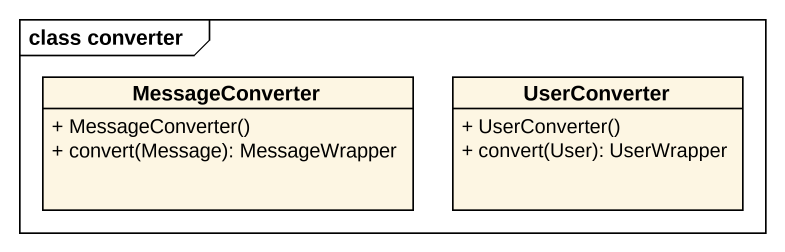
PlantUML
@startuml
mainframe class converter
hide circle
hide empty members
skinparam classAttributeIconSize 0
class MessageConverter {
  + MessageConverter()
  + convert(Message): MessageWrapper
}
class UserConverter {
  + UserConverter()
  + convert(User): UserWrapper
}
@enduml
